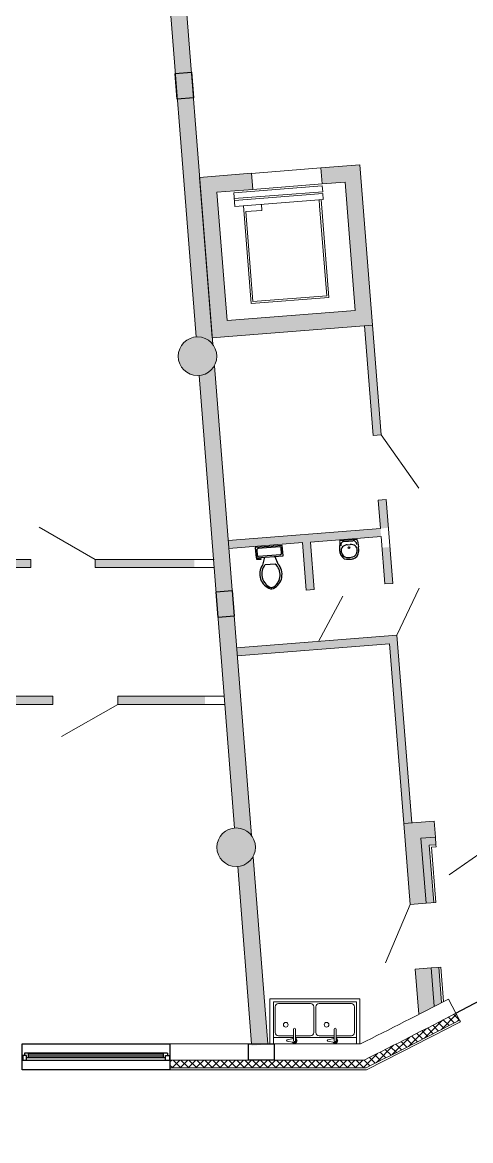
# Model space of a CAD drawing. Header units: millimetres. Extents: x 72919 to 485785, y -53256 to 338519.
# Drawn here: x 338715 to 345684, y 33424 to 50792 of the extents above; entities that cross this region are included whole.
import ezdxf

# ---------------------------------------------------------------- set-up
doc = ezdxf.new("R2010")
doc.units = ezdxf.units.MM
doc.linetypes.add('CONTI', pattern=[0])
doc.layers.add('1', color=7, linetype='Continuous')
for name, color, linetype, lineweight in [('door', 177, 'Continuous', 9), ('equipments', 137, 'CONTI', 20), ('gr', 251, 'Continuous', 40), ('lifts', 7, 'Continuous', 35), ('wall', 5, 'Continuous', 40)]:
    doc.layers.add(name, color=color, linetype=linetype, lineweight=lineweight)

# ---------------------------------------------------------------- blocks, each defined once
blk = doc.blocks.new('meb-WC')
at = {"color": 0}
for p, q in [((-200, -190), (-200, -170)), ((-200, -170), (-160, -170)), ((-160, -170), (-160, -160)), ((-140, -160), (-140, -190)), ((-80, -160), (-120, -280)), ((80, -160), (120, -280)), ((190, -120), (190, -40)), ((-140, -190), (-200, -190)), ((80, -280), (-80, -280))]:
    blk.add_line(p, q, dxfattribs=at)
blk.add_lwpolyline([(210, -160), (210, 0), (-210, 0), (-210, -160)], close=True, dxfattribs=at)
for points in [[(-190, -40), (-190, -120)], [(170, -20), (-170, -20)], [(-170, -140), (170, -140)]]:
    blk.add_lwpolyline(points, dxfattribs=at)
for centre, radius, start, end in [((-172, -38), 17.7, 81.8699, 188.1301), ((-172, -122), 17.7, 171.8699, 278.1301), ((172, -38), 17.7, 351.8699, 98.1301), ((172, -122), 17.7, 261.8699, 8.1301), ((70, -432), 243, 141.4691, 247.9714), ((84, -436), 227, 136.3677, 238.9468), ((-70, -432), 243, 292.0284, 38.5307), ((-84, -436), 227, 301.053, 43.6321), ((0, -558), 80, 245.7318, 294.2682), ((0, -580), 80, 254.8605, 285.1395)]:
    blk.add_arc(centre, radius, start, end, dxfattribs=at)
blk = doc.blocks.new('meb-sink300')
at = {"color": 0, "linetype": 'Continuous'}
for p, q in [((135, 0), (-135, 0)), ((-138, -24), (-149, -118)), ((-73, -15), (73, -15)), ((-24, -71), (24, -71)), ((138, -24), (149, -118))]:
    blk.add_line(p, q, dxfattribs=at)
for centre, major_axis, start_param, end_param in [((-99, -21), (0, 49.4), 1.128399, 1.625628), ((99, -21), (0, 49.4), 4.657558, 5.154795), ((132, -129), (0, 356), 1.538679, 1.726848), ((-65, -164), (0, 77.2), 0.569897, 1.726844), ((-73, -82), (0, 67.5), 0, 1.541103), ((-23, -248), (0, 177), 0.001946, 0.569902), ((0, -118), (0, 14.8), -1.570796, 4.712389), ((23, -248), (0, 177), -0.57082, -0.002876), ((73, -82), (0, 67.5), -1.541103, 0), ((65, -164), (0, 77.2), 4.555416, 5.712374), ((-132, -129), (0, 356), 4.556339, 4.744507), ((-43, -164), (0, 131), 1.726847, 3.057399), ((-41, -159), (0, 107), 1.726847, 3.057399), ((104, 2042), (0, 2345), 3.057399, 3.085267), ((98, 1936), (0, 2211), 3.057399, 3.085267), ((-97, 1936), (0, 2211), 3.196997, 3.224865), ((-102, 2042), (0, 2345), 3.196997, 3.224865), ((41, -159), (0, 107), 3.224841, 4.555407), ((44, -164), (0, 131), 3.224841, 4.555407)]:
    blk.add_ellipse(centre, major_axis=major_axis, ratio=0.7897, start_param=start_param, end_param=end_param, dxfattribs=at)
blk = doc.blocks.new('Ванна моечная двойная ВМЦн-600.2')
for p, q in [((314, 423), (314, 604)), ((333, 633), (442, 612)), ((344, 604), (344, 423)), ((442, 590), (344, 570)), ((946, 423), (946, 604)), ((965, 633), (1074, 612)), ((976, 604), (976, 423)), ((1074, 590), (976, 570))]:
    blk.add_line(p, q)
blk.add_lwpolyline([(-55, -45), (1345, -45), (1345, 655), (-55, 655)], close=True)
for points in [[(976, 555), (1290, 555), (1290, 655), (0, 655), (0, 555), (314, 555)], [(314, 555), (0, 555), (0, 0), (1290, 0), (1290, 555), (976, 555)], [(946, 555), (344, 555)], [(344, 555), (946, 555)]]:
    blk.add_lwpolyline(points)
for points in [[(314, 527), (78, 527, 0.414214), (28, 477), (28, 77, 0.414214), (78, 27), (578, 27, 0.414214), (628, 77), (628, 477, 0.414214), (578, 527), (344, 527)], [(976, 527), (1212, 527, -0.414214), (1262, 477), (1262, 77, -0.414214), (1212, 27), (712, 27, -0.414214), (662, 77), (662, 477, -0.414214), (712, 527), (946, 527)]]:
    blk.add_lwpolyline(points, format="xyb")
for centre in [(464, 356), (1097, 356)]:
    blk.add_circle(centre, 36.6)
for centre, radius, start, end in [((330, 603), 39.6, 36.9909, 246.4082), ((331, 604), 29.6, 85.3094, 236.7677), ((329, 604), 14.9, 0, 180), ((340, 590), 25.9, 278.1175, 319.312), ((442, 601), 10.9, 270, 90), ((962, 603), 39.6, 36.9909, 246.4082), ((962, 604), 29.6, 85.3094, 236.7677), ((961, 604), 14.9, 0, 180), ((972, 590), 25.9, 278.1175, 319.312), ((1074, 601), 10.9, 270, 90), ((329, 423), 14.9, 180, 0), ((961, 423), 14.9, 180, 0)]:
    blk.add_arc(centre, radius, start, end)
blk = doc.blocks.new('Откосы  по обваловке')
at = {"layer": 'gr', "lineweight": 18, "flags": 128}
for points in [[(34971.842, 32799.301), (34984.206, 32761.491), (34985.93, 32756.233), (34987.004, 32753.253, 0.169619), (35020.583, 32713.555, 0.169619)], [(35017.742, 32709.214, -0.148371), (34979.752, 32754.384, 0.043792), (34960.927, 32789.49, 0.043792)], [(35016.978, 32708.041, -0.148371), (34978.465, 32753.833, 0.044237), (34959.536, 32789.059, 0.043998)]]:
    blk.add_lwpolyline(points, format="xyb", dxfattribs=at)

msp = doc.modelspace()

# ---------------------------------------------------------------- hatches: boundary and pattern name
at = {"ltscale": 500, "true_color": 0x000000}
h = msp.add_hatch(color=18, dxfattribs=at)
h.dxf.hatch_style = 1
edge = h.paths.add_edge_path()
edge.add_line((341415.19552, 45905.92092), (340856.36493, 53006.57116))
edge.add_line((340856.36493, 53006.57116), (341105.59427, 53026.18584))
edge.add_line((341105.59427, 53026.18584), (341674.95125, 45791.78451))
edge.add_arc((341438.73584, 45606.84593), 300, 38.058225386, 94.500496438)
h = msp.add_hatch(color=18, dxfattribs=at)
h.dxf.hatch_style = 1
h.paths.add_polyline_path([(341989.16545, 45917.48349), (344159.33831, 46088.27862), (343963.19192, 48580.57206), (343355.07232, 48532.71234), (343374.68696, 48283.483), (343733.57722, 48311.72808), (343890.49433, 46317.89332), (341896.65958, 46160.97621), (341739.74247, 48154.81096), (342298.0162, 48198.74775), (342278.40156, 48447.9771), (341470.89848, 48384.42567), (341667.04487, 45892.13223)])
h = msp.add_hatch(color=18, dxfattribs=at)
h.dxf.hatch_style = 1
h.paths.add_polyline_path([(344158.30452, 46088.19726), (344034.73037, 46078.39097), (344168.55259, 44378.1888), (344293.11427, 44388.47938)])
h.paths.add_polyline_path([(344372.39539, 43381.12382), (344248.25462, 43370.86801), (344282.35066, 42932.06169), (341914.83669, 42745.7352), (341924.64403, 42621.12053), (343070.93423, 42711.33509), (343128.98469, 41973.73054), (343253.59935, 41983.53788), (343195.5489, 42721.14243), (344292.17699, 42807.20566), (344350.20903, 42069.83516), (344474.8237, 42079.6425)])
h.paths.add_polyline_path([(344406.90833, 42941.8632), (344430.4484, 42642.78818), (344305.90176, 42632.98754), (344282.36168, 42932.06255)], flags=16)
h.paths.add_polyline_path([(344538.38365, 41272.03284), (342046.27059, 41075.701), (342056.06238, 40951.28394), (344423.57635, 41137.61043), (344642.99593, 38349.60685), (344767.58042, 38359.79764)])
h = msp.add_hatch(color=18, dxfattribs=at)
h.dxf.hatch_style = 1
edge = h.paths.add_edge_path()
edge.add_arc((341438.73584, 45606.84593), 300, 0, 360)
h = msp.add_hatch(color=18, dxfattribs=at)
h.dxf.hatch_style = 1
edge = h.paths.add_edge_path()
edge.add_arc((342038.94792, 37975.42832), 300, 38.005004224, 94.47109721)
edge.add_line((342015.56107, 38274.51536), (341452.01849, 45435.03736))
edge.add_line((341452.01849, 45435.03736), (341701.24783, 45454.65204))
edge.add_line((341701.24783, 45454.65204), (342275.33502, 38160.14741))
edge = h.paths.add_edge_path()
edge.add_arc((342038.94792, 37975.42832), 300, 274.528859419, 330.994952404)
edge.add_line((342301.32102, 37829.96232), (342530.33896, 34919.99944))
edge.add_line((342530.33896, 34919.99944), (342281.10962, 34900.38476))
edge.add_line((342281.10962, 34900.38476), (342062.63629, 37676.36502))
h = msp.add_hatch(color=18, dxfattribs=at)
h.dxf.hatch_style = 1
h.paths.add_polyline_path([(332535.43379, 45274.90421), (332160.43379, 45274.90421), (332160.43379, 45154.90421), (332410.43379, 45154.90421), (332410.43379, 43774.80534), (332285.43379, 43774.80534), (332285.43379, 43649.80534), (332535.43379, 43649.80534)])
h.paths.add_polyline_path([(332285.43379, 43469.6239, -0.0555732891), (332160.43379, 43476.45775), (332160.43379, 42449.7893), (332285.43379, 42449.78949)])
h.paths.add_polyline_path([(332285.43379, 43774.80534), (332160.43379, 43774.80534), (332160.43379, 43476.45775, 0.0555732891), (332285.43379, 43469.6239)])
h.paths.add_polyline_path([(334625.21436, 42449.79306), (332160.43379, 42449.7893), (332160.43379, 42324.7893), (334625.21434, 42324.79306)])
h.paths.add_polyline_path([(333445.43379, 42324.79126), (333320.43379, 42324.79107), (333320.43379, 42079.79098), (333445.43379, 42079.79117)])
h.paths.add_polyline_path([(336585.43379, 42449.79605), (335625.21436, 42449.79458), (335625.21434, 42324.79458), (336585.43379, 42324.79605)])
h.paths.add_polyline_path([(338225.702, 42449.79855), (336820.2147, 42449.79641), (336820.21233, 42324.79641), (338225.69964, 42324.79855)], flags=17)
h.paths.add_polyline_path([(338845.21432, 42449.79949), (336810.43379, 42449.79639), (336810.43379, 42324.79639), (338845.2143, 42324.79949)])
h.paths.add_polyline_path([(341387.67191, 42449.80337), (339845.21432, 42449.80101), (339845.2143, 42324.80101), (341387.6731, 42324.80337)])
h = msp.add_hatch(color=18, dxfattribs=at)
h.dxf.hatch_style = 1
h.paths.add_polyline_path([(338565.59578, 40324.79107), (338565.59342, 40199.79107), (339190.38814, 40199.79107), (339190.38814, 40324.79107)])
h.paths.add_polyline_path([(341554.44198, 40199.79107), (341554.4408, 40324.79107), (340200.38814, 40324.79107), (340200.38814, 40199.79107)])
h = msp.add_hatch(color=18, dxfattribs=at)
h.dxf.hatch_style = 1
h.paths.add_polyline_path([(344911.75194, 38120.75488), (345130.49434, 38138.64695), (345110.04152, 38387.80892), (344642.99593, 38349.60685), (344741.86267, 37091.57945), (344991.01587, 37112.16308)])
h = msp.add_hatch(color=18, dxfattribs=at)
h.dxf.hatch_style = 1
edge = h.paths.add_edge_path()
edge.add_arc((342038.94792, 37980.42832), 300, 0, 360)
h = msp.add_hatch(color=18, dxfattribs=at)
h.dxf.hatch_style = 1
h.paths.add_polyline_path([(345070.26186, 36105.60542), (345117.03785, 35510.40544), (344876.20028, 35386.44187), (344821.23582, 36084.84341)])
at = {"layer": '1', "ltscale": 500, "true_color": 0x000000}
h = msp.add_hatch(color=18, dxfattribs=at)
h.dxf.hatch_style = 1
h.paths.add_polyline_path([(343969.69286, 34924.99944), (344029.74785, 34674.99944), (345455.93351, 35402.15709), (345342.37641, 35624.8784), (343969.69286, 34924.99944)], flags=0)
h = msp.add_hatch(color=18, dxfattribs=at)
h.dxf.hatch_style = 1
h.paths.add_polyline_path([(344029.74785, 34674.99944), (343969.69286, 34924.99944), (341010.43379, 34924.99944), (341010.43379, 34674.99944), (344029.74785, 34674.99944)], flags=0)
at = {"layer": 'wall', "lineweight": 18, "ltscale": 0.007407, "true_color": 0x000000}
h = msp.add_hatch(color=18, dxfattribs=at)
h.dxf.hatch_style = 1
h.paths.add_polyline_path([(345130.49434, 38138.64695), (344911.75194, 38120.75488), (344991.06443, 37111.5452), (345110.70278, 37120.85499), (345040.7571, 38010.87712), (345140.3117, 38019.04921)])
h = msp.add_hatch(color=18, dxfattribs=at)
h.dxf.hatch_style = 1
h.paths.add_polyline_path([(345189.83723, 36115.71671), (345070.26186, 36105.60542), (345117.03785, 35510.40544), (345232.81152, 35570.26767)])

# ---------------------------------------------------------------- linework, layer by layer
at = {"color": 18, "ltscale": 500, "true_color": 0x000000}
for p, q in [((341093.00526, 49999.75613), (341342.2346, 50019.37081)), ((341124.38875, 49600.98918), (341093.00526, 49999.75613)), ((341342.2346, 50019.37081), (341373.61809, 49620.60386)), ((341373.61809, 49620.60386), (341124.38875, 49600.98918)), ((341726.83298, 41948.17129), (341976.06232, 41967.78597)), ((341758.21647, 41549.40435), (341726.83298, 41948.17129)), ((341976.06232, 41967.78597), (342007.44581, 41569.01903)), ((342007.44581, 41569.01903), (341758.21647, 41549.40435)), ((342230.43379, 34674.99944), (342230.43379, 34924.99944)), ((342230.43379, 34924.99944), (342630.43379, 34924.99944)), ((342630.43379, 34924.99944), (342630.43379, 34674.99944)), ((340910.43379, 34764.99944), (338810.43379, 34764.99944)), ((338720.43379, 34674.99944), (341000.43379, 34674.99944)), ((338780.43379, 34714.99944), (340940.43379, 34714.99944)), ((340910.43379, 34734.99944), (338810.43379, 34734.99944)), ((342630.43379, 34674.99944), (342230.43379, 34674.99944))]:
    msp.add_line(p, q, dxfattribs=at)
for points in [[(415650.43379, 180914.99944, 0.4142135624), (336810.43379, 259754.99944), (221610.43379, 259754.99944, 0.4142135624), (142770.43379, 180914.99944), (142770.43379, 104414.99944, 0.4142135624), (221610.43379, 25574.99944), (336810.43379, 25574.99944, 0.4142135624), (415650.43379, 104414.99944)], [(414950.43379, 180914.99944, 0.4142135624), (336810.43379, 259054.99944), (221610.43379, 259054.99944, 0.4142135624), (143470.43379, 180914.99944), (143470.43379, 104414.99944, 0.4142135624), (221610.43379, 26274.99944), (336810.43379, 26274.99944, 0.4142135624), (414950.43379, 104414.99944)]]:
    msp.add_lwpolyline(points, format="xyb", close=True, dxfattribs=at)
msp.add_lwpolyline([(388829.97432, 46106.96395, -0.1815982494), (337583.92781, 26278.82788, -0.1815982494)], format="xyb", dxfattribs=at)
for points in [[(345455.93351, 35402.15709), (346526.70245, 35965.67628)], [(338780.43379, 34674.99944), (338780.43379, 34744.99944), (338720.43379, 34744.99944), (338720.43379, 34674.99944)], [(340970.43379, 34784.99944), (338750.43379, 34784.99944), (338750.43379, 34744.99944)], [(338810.43379, 34714.99944), (338810.43379, 34784.99944)], [(340910.43379, 34714.99944), (340910.43379, 34784.99944)], [(340940.43379, 34674.99944), (340940.43379, 34744.99944), (341000.43379, 34744.99944), (341000.43379, 34674.99944)], [(340970.43379, 34784.99944), (340970.43379, 34744.99944)]]:
    msp.add_lwpolyline(points, dxfattribs=at)
msp.add_lwpolyline([(341010.43379, 34924.99944), (341010.43379, 34524.99944), (338710.43379, 34524.99944), (338710.43379, 34924.99944)], close=True, dxfattribs=at)
for radius, end in [(102337.92422, 308.8370100426), (102737.92422, 309.0567714496)]:
    msp.add_arc((328425.38084, 120371.15253), radius, 275.0791304377, end, dxfattribs=at)
at = {"layer": 'door', "linetype": 'ByBlock'}
for p, q in [((344293.11715, 44388.45429), (344878.83004, 43559.66827)), ((343319.86666, 41176.16097), (343695.64629, 41882.4114)), ((344538.38368, 41272.03244), (344884.63703, 42004.29511)), ((346331.59805, 38237.22393), (345351.91453, 37554.78713)), ((344742.00348, 37091.59053), (344359.75141, 36187.78229))]:
    msp.add_line(p, q, dxfattribs=at)
at = {"layer": 'door', "ltscale": 100}
for p, q in [((339845.21438, 42449.80101), (338979.18897, 42949.80101)), ((340200.38814, 40199.79107), (339325.70248, 39699.79107))]:
    msp.add_line(p, q, dxfattribs=at)
at = {"layer": 'lifts', "color": 0, "lineweight": 20, "ltscale": 100000}
msp.add_lwpolyline([(342298.28496, 48197.25202), (343374.95573, 48281.98726), (343355.34109, 48531.21661), (342278.67032, 48446.48137)], close=True, dxfattribs=at)
for points in [[(343377.30948, 48252.07974), (342001.5635, 48143.80693)], [(342018.0398, 47934.45429), (342001.5635, 48143.80693)], [(343384.37075, 48162.35718), (342008.62477, 48054.08437)], [(343386.72451, 48132.44966), (342010.97853, 48024.17685)], [(343374.95573, 48281.98726), (342298.28496, 48197.25202)], [(343377.30948, 48252.07974), (343384.37075, 48162.35718)], [(343386.72451, 48132.44966), (343393.78578, 48042.72709)], [(343393.78578, 48042.72709), (342018.0398, 47934.45429)], [(343358.89367, 48039.98104), (343478.54297, 46519.68205), (342272.27294, 46424.74719), (342152.62365, 47945.04619)], [(342439.21407, 47872.30744), (342431.76051, 47967.01459)], [(343336.43971, 47942.92014), (343328.98615, 48037.62729)], [(343336.43971, 47942.92014), (343446.28169, 46547.23581)], [(343446.28169, 46547.23581), (342299.82671, 46457.00847), (342189.98473, 47852.6928), (342439.21407, 47872.30744)]]:
    msp.add_lwpolyline(points, dxfattribs=at)
at = {"layer": 'wall', "color": 18, "lineweight": 18, "ltscale": 0.007407, "true_color": 0x000000}
for p, q in [((344034.73037, 46078.39097), (344168.55107, 44378.20812)), ((344293.11427, 44388.47938), (344158.30452, 46088.19726)), ((344168.53863, 44378.18765), (344293.11427, 44388.47938)), ((344372.39539, 43381.12382), (344247.81885, 43370.83201)), ((344474.8237, 42079.6425), (344372.39539, 43381.12382)), ((341914.83669, 42745.7352), (344282.35066, 42932.06169)), ((343195.5489, 42721.14243), (344292.17699, 42807.20566)), ((344292.17699, 42807.20566), (344350.21745, 42069.72817)), ((341924.64403, 42621.12053), (343070.93423, 42711.33509)), ((343070.93423, 42711.33509), (343128.98485, 41973.72852)), ((338845.21411, 42449.79949), (335625.21415, 42449.79458)), ((338845.21432, 42449.79949), (338845.2143, 42324.79949)), ((339845.21411, 42449.80101), (341697.03797, 42449.80384)), ((339845.21432, 42449.80101), (339845.2143, 42324.80101)), ((338845.2143, 42324.79949), (335625.21434, 42324.79458)), ((339845.2143, 42324.80101), (341697.03816, 42324.80384)), ((344350.20903, 42069.83516), (344474.8237, 42079.6425)), ((342046.27059, 41075.701), (344538.38365, 41272.03284)), ((344538.38365, 41272.03284), (344767.58042, 38359.79764)), ((342056.06238, 40951.28394), (344423.57635, 41137.61043)), ((335905.43379, 40324.79107), (339190.38814, 40324.79107)), ((339190.38814, 40199.79107), (339190.38814, 40324.79107)), ((340200.38814, 40324.79107), (341854.59516, 40324.79107)), ((340200.38814, 40199.79107), (340200.38814, 40324.79107)), ((339190.38814, 40199.79107), (335905.43379, 40199.79107)), ((341864.03932, 40199.79107), (340200.38814, 40199.79107)), ((344642.99593, 38349.60685), (345115.02476, 38388.21797)), ((344911.75194, 38120.75488), (344991.20523, 37111.55628)), ((345145.29494, 38019.45826), (345040.7571, 38010.87712)), ((345040.7571, 38010.87712), (345110.84359, 37120.86608)), ((345073.00714, 37983.42351), (345147.74927, 37989.55883)), ((345073.00714, 37983.42351), (345140.75318, 37123.19352)), ((345140.75318, 37123.19352), (344991.20523, 37111.55628)), ((345070.27661, 36105.41775), (344821.23582, 36084.84341)), ((344821.23582, 36084.84341), (344876.20028, 35386.44187)), ((345070.26186, 36105.60542), (345117.03785, 35510.40544)), ((345189.83723, 36115.71671), (345232.70759, 35570.21385)), ((345219.73107, 36118.24453), (345261.62294, 35585.19241)), ((341010.43379, 34674.99944), (341010.43379, 34924.99944)), ((341010.43379, 34674.99944), (344029.74785, 34674.99944))]:
    msp.add_line(p, q, dxfattribs=at)
at = {"layer": 'wall', "color": 18, "lineweight": 18, "ltscale": 0.007407, "true_color": 0x000000, "extrusion": (0.084259, -0.996444, 0)}
msp.add_line((345219.73107, 36118.24453), (345070.26186, 36105.60542), dxfattribs=at)
at = {"layer": 'wall', "color": 18, "lineweight": 18, "ltscale": 0.007407, "true_color": 0x000000}
for points in [[(341674.95125, 45791.78451), (341100.76417, 53087.55846)], [(341415.19552, 45905.92092), (340862.06156, 52934.18834)], [(342275.33502, 38165.14741), (341701.24783, 45459.65204)], [(342015.56107, 38279.51536), (341462.54574, 45306.27527)], [(344248.25325, 43370.8857), (344282.35066, 42932.06169)], [(343128.98468, 41973.73054), (343253.59935, 41983.53788), (343195.5489, 42721.14243)], [(344423.57635, 41137.61043), (344642.99593, 38349.60685)], [(345115.02476, 38388.21797), (345135.47758, 38139.056)], [(344642.99593, 38349.60685), (344742.00348, 37091.59053), (344991.15668, 37112.17416)], [(344911.75194, 38120.75488), (345135.47758, 38139.056)], [(345147.74927, 37989.55883), (345145.29494, 38019.45826)], [(341010.43379, 34924.99944), (342279.56592, 34924.99944), (342062.75494, 37679.85744)], [(345223.27812, 35146.70179), (345463.72541, 35387.14908)], [(345510.76868, 35295.41736), (345421.76234, 35384.4237)], [(345455.93351, 35402.15709), (345511.22731, 35295.65547)], [(345102.77731, 35084.6903), (345013.65089, 35173.81671)], [(345184.49078, 35126.72052), (345095.38854, 35215.82275)], [(344464.95509, 34759.60982), (344738.2956, 35032.95033)], [(344611.28337, 34833.72212), (344522.01011, 34922.99538)], [(344693.34368, 34875.40549), (344604.09511, 34964.65407)], [(344012.85734, 34554.99944), (344236.77219, 34778.91429)], [(344364.75438, 34709.02005), (344275.40655, 34798.36787)], [(344446.98876, 34750.52935), (344357.66588, 34839.85223)], [(344529.16508, 34792.09672), (344439.86705, 34881.39475)], [(341053.95176, 34554.99944), (341010.43379, 34598.51741)], [(341043.00886, 34554.99944), (341163.00886, 34674.99944)], [(341177.69544, 34554.99944), (341057.69544, 34674.99944)], [(341166.75255, 34554.99944), (341286.75255, 34674.99944)], [(341301.43913, 34554.99944), (341181.43913, 34674.99944)], [(341290.49623, 34554.99944), (341410.49623, 34674.99944)], [(341425.18282, 34554.99944), (341305.18282, 34674.99944)], [(341414.23992, 34554.99944), (341534.23992, 34674.99944)], [(341661.72729, 34554.99944), (341781.72729, 34674.99944)], [(341796.41388, 34554.99944), (341676.41388, 34674.99944)], [(341785.47098, 34554.99944), (341905.47098, 34674.99944)], [(341920.15756, 34554.99944), (341800.15756, 34674.99944)], [(342043.90125, 34554.99944), (341923.90125, 34674.99944)], [(342032.95835, 34554.99944), (342152.95835, 34674.99944)], [(342167.64494, 34554.99944), (342047.64494, 34674.99944)], [(342280.44573, 34554.99944), (342400.44573, 34674.99944)], [(342415.13231, 34554.99944), (342295.13231, 34674.99944)], [(342404.18941, 34554.99944), (342524.18941, 34674.99944)], [(342538.876, 34554.99944), (342418.876, 34674.99944)], [(342662.61968, 34554.99944), (342542.61968, 34674.99944)], [(342651.67679, 34554.99944), (342771.67679, 34674.99944)], [(342786.36337, 34554.99944), (342666.36337, 34674.99944)], [(342775.42047, 34554.99944), (342895.42047, 34674.99944)], [(342910.10706, 34554.99944), (342790.10706, 34674.99944)], [(342899.16416, 34554.99944), (343019.16416, 34674.99944)], [(343033.85074, 34554.99944), (342913.85074, 34674.99944)], [(343022.90785, 34554.99944), (343142.90785, 34674.99944)], [(343157.59443, 34554.99944), (343037.59443, 34674.99944)], [(343146.65153, 34554.99944), (343266.65153, 34674.99944)], [(343281.33812, 34554.99944), (343161.33812, 34674.99944)], [(343270.39522, 34554.99944), (343390.39522, 34674.99944)], [(343405.0818, 34554.99944), (343285.0818, 34674.99944)], [(343394.13891, 34554.99944), (343514.13891, 34674.99944)], [(343528.82549, 34554.99944), (343408.82549, 34674.99944)], [(343517.88259, 34554.99944), (343637.88259, 34674.99944)], [(343652.56918, 34554.99944), (343532.56918, 34674.99944)], [(343641.62628, 34554.99944), (343761.62628, 34674.99944)], [(343776.31286, 34554.99944), (343656.31286, 34674.99944)], [(343765.36997, 34554.99944), (343885.36997, 34674.99944)], [(343900.05655, 34554.99944), (343780.05655, 34674.99944)], [(344023.80024, 34554.99944), (343903.80024, 34674.99944)]]:
    msp.add_lwpolyline(points, dxfattribs=at)
msp.add_lwpolyline([(341989.16545, 45917.48349), (344159.33831, 46088.27862), (343963.19192, 48580.57206), (343355.07232, 48532.71234), (343374.68696, 48283.483), (343733.57722, 48311.72808), (343890.49433, 46317.89332), (341896.65958, 46160.97621), (341739.74247, 48154.81096), (342298.0162, 48198.74775), (342278.40156, 48447.9771), (341470.89848, 48384.42567), (341667.04487, 45892.13223)], close=True, dxfattribs=at)
at = {"layer": 'wall', "color": 18, "lineweight": 18, "ltscale": 0.007407, "true_color": 0x000000, "extrusion": (-0.707107, -0.707107, 0)}
for points, elevation in [([(217080.21884, 0), (217078.55542, 0)], -271015.20118), ([(219159.52621, 0), (219033.41367, 0)], -268658.13647), ([(219131.22096, 0), (219005.07387, 0)], -268570.63647), ([(218930.7904, 0), (218804.39811, 0)], -267958.13647), ([(217164.98761, 0), (216995.28198, 0)], -266033.13647), ([(217602.48761, 0), (217432.78198, 0)], -266470.63647), ([(218872.78519, 0), (218749.36296, 0)], -267783.13647), ([(218901.82896, 0), (218775.40116, 0)], -267870.63647)]:
    msp.add_lwpolyline(points, dxfattribs=dict(at, elevation=elevation))
at = {"layer": 'wall', "color": 18, "lineweight": 18, "ltscale": 0.007407, "true_color": 0x000000, "extrusion": (0.996648, 0.081811, 0), "elevation": 347098.73276}
msp.add_lwpolyline([(9775.23378, 0), (9655.23378, 0)], dxfattribs=at)
at = {"layer": 'wall', "color": 18, "lineweight": 18, "ltscale": 0.007407, "true_color": 0x000000}
msp.add_lwpolyline([(345455.93351, 35402.15709), (345339.50211, 35623.39378, -0.0035454908), (343970.63045, 34924.99944), (342530.33896, 34924.99944), (342301.45737, 37833.22986)], format="xyb", dxfattribs=at)
at = {"layer": 'wall', "color": 18, "lineweight": 18, "ltscale": 0.007407, "true_color": 0x000000, "extrusion": (0.707107, -0.707107, 0)}
for points, elevation in [([(268689.80296, 0), (269082.66151, 0)], 219169.74981), ([(269237.07351, 0), (269274.54245, 0)], 219344.74981), ([(268419.8454, 0), (268809.51612, 0)], 219082.24981), ([(267886.99536, 0), (268270.52414, 0)], 218907.24981), ([(265629.33056, 0), (265670.1043, 0)], 216632.24981), ([(265937.89867, 0), (266107.6043, 0)], 217069.74981), ([(266200.39867, 0), (266370.1043, 0)], 217332.24981), ([(266375.39867, 0), (266545.1043, 0)], 217507.24981), ([(266637.89867, 0), (266807.6043, 0)], 217769.74981), ([(267600.39867, 0), (267770.1043, 0)], 218732.24981)]:
    msp.add_lwpolyline(points, dxfattribs=dict(at, elevation=elevation))
at = {"layer": 'wall', "color": 18, "lineweight": 18, "ltscale": 0.007407, "true_color": 0x000000, "extrusion": (0.707107, 0.707107, 0)}
for points, elevation in [([(-219271.93068, 0), (-219145.95518, 0)], 269008.13647), ([(-219299.82801, 0), (-219173.88646, 0)], 269095.63647), ([(-219327.64394, 0), (-219201.73624, 0)], 269183.13647), ([(-219187.74974, 0), (-219061.67164, 0)], 268745.63647), ([(-219102.83392, 0), (-218976.65216, 0)], 268483.13647), ([(-217077.48761, 0), (-216907.78198, 0)], 265945.63647), ([(-218749.36296, 0), (-218745.28197, 0)], 267783.13647)]:
    msp.add_lwpolyline(points, dxfattribs=dict(at, elevation=elevation))
at = {"layer": 'wall', "color": 18, "lineweight": 18, "ltscale": 0.007407, "true_color": 0x000000, "extrusion": (0.887514, 0.460782, 0), "elevation": 322909.4741}
msp.add_lwpolyline([(-127879.87733, 0), (-127909.87733, 0)], dxfattribs=at)
at = {"layer": 'wall', "color": 18, "lineweight": 18, "ltscale": 0.007407, "true_color": 0x000000, "extrusion": (0, 1, 0)}
for points, elevation in [([(-341010.43379, 0), (-344029.74785, 0)], 34674.99944), ([(-341010.43379, 0), (-344058.09868, 0)], 34554.99944), ([(-344065.18381, 0), (-341010.43379, 0)], 34524.99944)]:
    msp.add_lwpolyline(points, dxfattribs=dict(at, elevation=elevation))
at = {"layer": 'wall', "color": 18, "lineweight": 18, "ltscale": 0.007407, "true_color": 0x000000, "extrusion": (1, 0, 0), "elevation": 341010.43379}
msp.add_lwpolyline([(34524.99944, 0), (34674.99944, 0)], dxfattribs=at)
at = {"layer": 'wall', "color": 18, "lineweight": 18, "ltscale": 0.007407, "true_color": 0x000000}
for centre in [(341438.73584, 45606.84593), (342038.94792, 37980.42832)]:
    msp.add_circle(centre, 300, dxfattribs=at)
for radius, start in [(108610, 296.5930381387), (108610, 296.5930381387), (108730, 296.5780902836)]:
    msp.add_arc((295410.43379, 131794.99944), radius, start, 297.4375602629, dxfattribs=at)
at = {"layer": 'wall', "color": 18, "lineweight": 18, "ltscale": 0.007407, "true_color": 0x000000, "extrusion": (0, 0, -1)}
for radius, end in [(108730, 243.4219097164), (108760, 243.4256427507)]:
    msp.add_arc((-295410.43379, 131794.99944), radius, 242.5624397371, end, dxfattribs=at)

# ---------------------------------------------------------------- block references
at = {"color": 18, "ltscale": 500, "true_color": 0x000000}
for name, p, rotation in [('meb-sink300', (343783.89024, 42751.68142), 4.353870957942631), ('meb-WC', (342546.00148, 42652.23264), 4.353870957938527)]:
    msp.add_blockref(name, p, dxfattribs=dict(at, rotation=rotation))
at = {"layer": 'equipments', "rotation": 180.0000000000057}
msp.add_blockref('Ванна моечная двойная ВМЦн-600.2', (343907.7159, 35579.99944), dxfattribs=at)
at = {"layer": 'wall', "color": 18, "lineweight": 18, "ltscale": 0.007407, "true_color": 0x000000, "xscale": 999.9999999999999, "yscale": 999.9999999999999, "zscale": 999.9999999999999, "rotation": 71.89262594900111}
msp.add_blockref('Откосы  по обваловке', (20598007.21244, -43408295.21277), dxfattribs=at)

doc.saveas('drawing.dxf')
